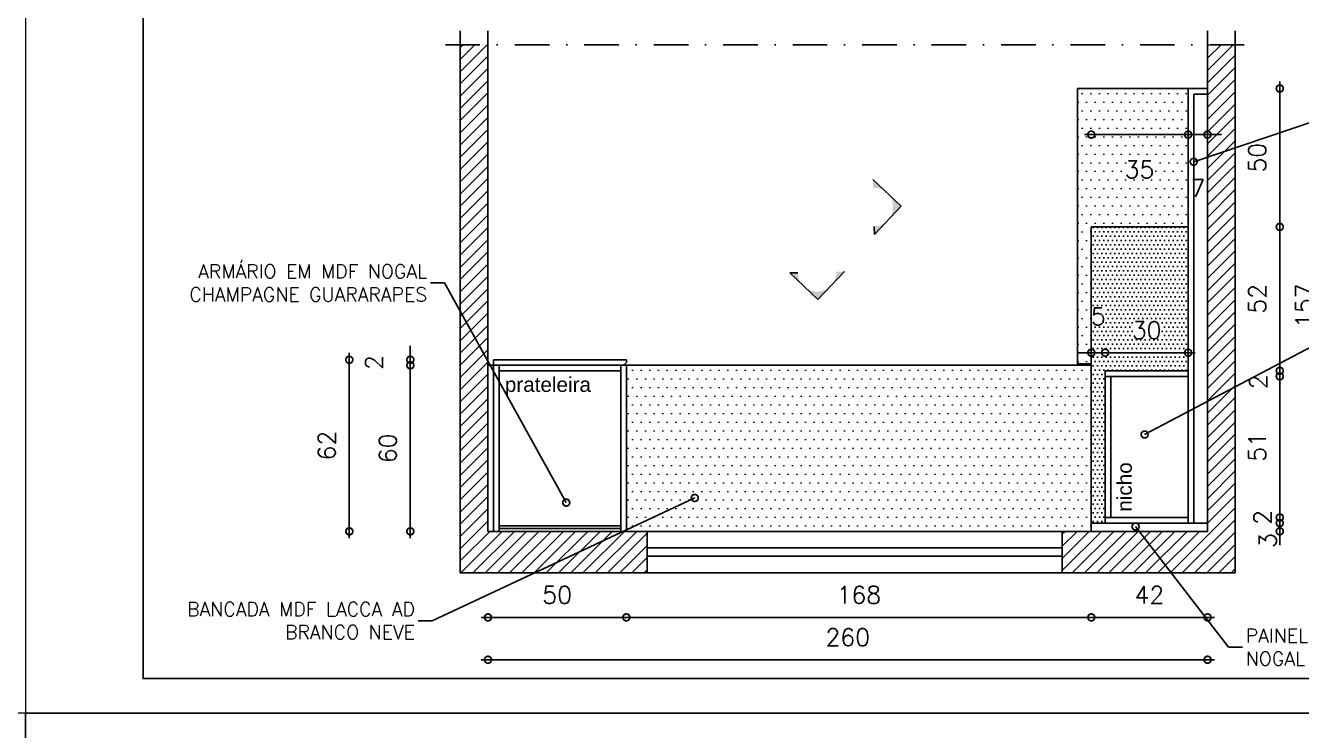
# Model space of a CAD drawing. Extents: x 126968 to 132038, y -1805 to 3860.
# Drawn here: x 129810.2 to 130271.3, y 288.5 to 543.2 of the extents above; entities that cross this region are included whole.
import ezdxf

# ---------------------------------------------------------------- set-up
doc = ezdxf.new("R2010")
doc.units = 0
doc.header["$MEASUREMENT"] = 0
doc.header["$PDMODE"] = 3
doc.linetypes.add('DASHDOT', pattern=[1, 0.5, -0.25, 0, -0.25])
doc.layers.get('0').update_dxf_attribs({"linetype": 'CONTINUOUS'})
doc.layers.get('Defpoints').update_dxf_attribs({"linetype": 'CONTINUOUS'})
for name, color, linetype, lineweight in [('COTA', 8, 'CONTINUOUS', 5), ('PENA 02', 2, 'CONTINUOUS', 9), ('PENA 03', 3, 'CONTINUOUS', 15), ('PENA 05', 5, 'CONTINUOUS', 25)]:
    doc.layers.add(name, color=color, linetype=linetype, lineweight=lineweight)
for name, color, linetype in [('PENA02', 2, 'CONTINUOUS'), ('PENA03', 3, 'CONTINUOUS'), ('PENA04', 4, 'CONTINUOUS'), ('PENA06', 6, 'CONTINUOUS')]:
    doc.layers.add(name, color=color, linetype=linetype)
doc.styles.add('Arial', font='arial.ttf', dxfattribs={"height": 0.3125})
doc.styles.get("Standard").update_dxf_attribs({"font": 'romans.shx'})
doc.dimstyles.new('cota 25-5', dxfattribs={"dimscale": 25, "dimtxt": 0.2, "dimasz": 0.2, "dimexe": 0.1, "dimexo": 0.1, "dimgap": 0.05, "dimtad": 1, "dimdec": 1, "dimlfac": 0.2, "dimrnd": 0.2, "dimzin": 12, "dimdsep": 46, "dimtxsty": 'Standard', "dimblk": 'DOTSMALL', "dimcen": 0.5, "dimdle": 0.1, "dimclrd": 1, "dimclre": 1, "dimclrt": 2, "dimadec": 0, "dimazin": 0, "dimtfac": 1, "dimtdec": 1, "dimtix": 1, "dimtmove": 2, "dimatfit": 3, "dimldrblk": 'DOTSMALL', "dimfxl": 1, "dimtvp": 0.5, "dimtolj": 1, "dimtzin": 0, "dimarcsym": 0})
doc.dimstyles.new('COTAS_1_25', dxfattribs={"dimscale": 25, "dimtxt": 0.25, "dimasz": 0.2, "dimexe": 0.1, "dimexo": 0.2, "dimgap": 0.2, "dimtad": 1, "dimdsep": 46, "dimtxsty": 'Standard', "dimblk1": 'DOTSMALL', "dimblk2": 'DOTSMALL', "dimsah": 1, "dimcen": 0.1, "dimdle": 0.1, "dimse1": 1, "dimse2": 1, "dimclrt": 2, "dimadec": 0, "dimazin": 0, "dimtfac": 1, "dimtmove": 2, "dimatfit": 3, "dimldrblk": 'DOTSMALL', "dimfxl": 1, "dimtolj": 1, "dimtzin": 0, "dimarcsym": 0})

# ---------------------------------------------------------------- blocks, each defined once
blk = doc.blocks.new('_DOTSMALL')
at = {"color": 0, "linetype": 'ByBlock', "const_width": 0.5}
blk.add_lwpolyline([(-0.0625, 0, 1), (0.0625, 0, 1)], format="xyb", close=True, dxfattribs=at)
blk = doc.blocks.new('*D132')
at = {"layer": 'COTA', "color": 0, "lineweight": -2, "transparency": 16777216}
for p, q in [((129949.28, 422.49), (129949.28, 427.49)), ((129949.28, 422.49), (129949.28, 420.49)), ((129949.28, 420.49), (129949.28, 415.49))]:
    blk.add_line(p, q, dxfattribs=at)
at = {"layer": 'Defpoints', "color": 0, "transparency": 16777216}
for p in [(129949.28, 420.49), (129979.35, 422.49), (129979.35, 420.49)]:
    blk.add_point(p, dxfattribs=at)
at = {"layer": 'COTA', "color": 0, "lineweight": -2, "transparency": 16777216, "xscale": 5, "yscale": 5, "zscale": 5}
for p, rotation in [((129949.28, 422.49), 270), ((129949.28, 420.49), 90)]:
    blk.add_blockref('_DOTSMALL', p, dxfattribs=dict(at, rotation=rotation))
at = {"layer": 'COTA', "color": 2, "transparency": 16777216, "insert": (129936.16, 421.49), "char_height": 6.25, "attachment_point": 5, "rotation": 90}
blk.add_mtext('\\A1;2', dxfattribs=at)
blk = doc.blocks.new('*D133')
at = {"layer": 'COTA', "color": 0, "lineweight": -2, "transparency": 16777216}
blk.add_line((129949.28, 422.99), (129949.28, 357.99), dxfattribs=at)
at = {"layer": 'Defpoints', "color": 0, "transparency": 16777216}
for p in [(129979.35, 420.49), (129949.28, 360.49), (129979.35, 360.49)]:
    blk.add_point(p, dxfattribs=at)
at = {"layer": 'COTA', "color": 0, "lineweight": -2, "transparency": 16777216, "xscale": 5, "yscale": 5, "zscale": 5}
for p, rotation in [((129949.28, 420.49), 90), ((129949.28, 360.49), 270)]:
    blk.add_blockref('_DOTSMALL', p, dxfattribs=dict(at, rotation=rotation))
at = {"layer": 'COTA', "color": 2, "transparency": 16777216, "insert": (129941.16, 390.49), "char_height": 6.25, "attachment_point": 5, "rotation": 90}
blk.add_mtext('\\A1;60', dxfattribs=at)
blk = doc.blocks.new('*D134')
at = {"layer": 'COTA', "color": 0, "lineweight": -2, "transparency": 16777216}
blk.add_line((129927.24, 424.99), (129927.24, 357.99), dxfattribs=at)
at = {"layer": 'Defpoints', "color": 0, "transparency": 16777216}
for p in [(129979.35, 422.49), (129927.24, 360.49), (129979.35, 360.49)]:
    blk.add_point(p, dxfattribs=at)
at = {"layer": 'COTA', "color": 0, "lineweight": -2, "transparency": 16777216, "xscale": 5, "yscale": 5, "zscale": 5}
for p, rotation in [((129927.24, 422.49), 90), ((129927.24, 360.49), 270)]:
    blk.add_blockref('_DOTSMALL', p, dxfattribs=dict(at, rotation=rotation))
at = {"layer": 'COTA', "color": 2, "transparency": 16777216, "insert": (129919.12, 391.49), "char_height": 6.25, "attachment_point": 5, "rotation": 90}
blk.add_mtext('\\A1;62', dxfattribs=at)
blk = doc.blocks.new('*D151')
at = {"layer": 'COTA', "color": 0, "lineweight": -2, "transparency": 16777216}
for p, q in [((130230.35, 503.84), (130225.35, 503.84)), ((130237.35, 503.84), (130230.35, 503.84)), ((130237.35, 503.84), (130242.35, 503.84))]:
    blk.add_line(p, q, dxfattribs=at)
at = {"layer": 'Defpoints', "color": 0, "transparency": 16777216}
for p in [(130230.35, 520.49), (130237.35, 520.49), (130230.35, 503.84)]:
    blk.add_point(p, dxfattribs=at)
at = {"layer": 'COTA', "color": 0, "lineweight": -2, "transparency": 16777216, "xscale": 5, "yscale": 5, "zscale": 5}
blk.add_blockref('_DOTSMALL', (130230.35, 503.84), dxfattribs=at)
at = {"layer": 'COTA', "color": 0, "lineweight": -2, "transparency": 16777216, "xscale": 5, "yscale": 5, "zscale": 5, "rotation": 180}
blk.add_blockref('_DOTSMALL', (130237.35, 503.84), dxfattribs=at)
at = {"layer": 'COTA', "color": 2, "transparency": 16777216, "insert": (130233.85, 484.47), "char_height": 6.25, "attachment_point": 5}
blk.add_mtext('\\A1;7', dxfattribs=at)
blk = doc.blocks.new('*D152')
at = {"layer": 'COTA', "color": 0, "lineweight": -2, "transparency": 16777216}
blk.add_line((130232.85, 503.84), (130192.85, 503.84), dxfattribs=at)
at = {"layer": 'Defpoints', "color": 0, "transparency": 16777216}
for p in [(130195.35, 503.84), (130195.35, 470.49), (130230.35, 470.49)]:
    blk.add_point(p, dxfattribs=at)
at = {"layer": 'COTA', "color": 0, "lineweight": -2, "transparency": 16777216, "xscale": 5, "yscale": 5, "zscale": 5, "rotation": 180}
blk.add_blockref('_DOTSMALL', (130195.35, 503.84), dxfattribs=at)
at = {"layer": 'COTA', "color": 0, "lineweight": -2, "transparency": 16777216, "xscale": 5, "yscale": 5, "zscale": 5}
blk.add_blockref('_DOTSMALL', (130230.35, 503.84), dxfattribs=at)
at = {"layer": 'COTA', "color": 2, "transparency": 16777216, "insert": (130212.78, 491.25), "char_height": 6.25, "attachment_point": 5}
blk.add_mtext('\\A1;35', dxfattribs=at)
blk = doc.blocks.new('*D153')
at = {"layer": 'COTA', "color": 0, "lineweight": -2, "transparency": 16777216}
blk.add_line((130263.45, 522.99), (130263.45, 467.99), dxfattribs=at)
at = {"layer": 'Defpoints', "color": 0, "transparency": 16777216}
for p in [(130230.35, 520.49), (130230.35, 470.49), (130263.45, 470.49)]:
    blk.add_point(p, dxfattribs=at)
at = {"layer": 'COTA', "color": 0, "lineweight": -2, "transparency": 16777216, "xscale": 5, "yscale": 5, "zscale": 5}
for p, rotation in [((130263.45, 520.49), 90), ((130263.45, 470.49), 270)]:
    blk.add_blockref('_DOTSMALL', p, dxfattribs=dict(at, rotation=rotation))
at = {"layer": 'COTA', "color": 2, "transparency": 16777216, "insert": (130255.33, 495.49), "char_height": 6.25, "attachment_point": 5, "rotation": 90}
blk.add_mtext('\\A1;50', dxfattribs=at)
blk = doc.blocks.new('*D154')
at = {"layer": 'COTA', "color": 0, "lineweight": -2, "transparency": 16777216}
blk.add_line((130263.45, 472.99), (130263.45, 415.99), dxfattribs=at)
at = {"layer": 'Defpoints', "color": 0, "transparency": 16777216}
for p in [(130230.35, 470.49), (130230.35, 418.49), (130263.45, 418.49)]:
    blk.add_point(p, dxfattribs=at)
at = {"layer": 'COTA', "color": 0, "lineweight": -2, "transparency": 16777216, "xscale": 5, "yscale": 5, "zscale": 5}
for p, rotation in [((130263.45, 470.49), 90), ((130263.45, 418.49), 270)]:
    blk.add_blockref('_DOTSMALL', p, dxfattribs=dict(at, rotation=rotation))
at = {"layer": 'COTA', "color": 2, "transparency": 16777216, "insert": (130255.33, 444.49), "char_height": 6.25, "attachment_point": 5, "rotation": 90}
blk.add_mtext('\\A1;52', dxfattribs=at)
blk = doc.blocks.new('*D155')
at = {"layer": 'COTA', "color": 0, "lineweight": -2, "transparency": 16777216}
for p, q in [((130263.45, 418.49), (130263.45, 423.49)), ((130263.45, 418.49), (130263.45, 416.49)), ((130263.45, 416.49), (130263.45, 411.49))]:
    blk.add_line(p, q, dxfattribs=at)
at = {"layer": 'Defpoints', "color": 0, "transparency": 16777216}
for p in [(130230.35, 418.49), (130230.35, 416.49), (130263.45, 416.49)]:
    blk.add_point(p, dxfattribs=at)
at = {"layer": 'COTA', "color": 0, "lineweight": -2, "transparency": 16777216, "xscale": 5, "yscale": 5, "zscale": 5}
for p, rotation in [((130263.45, 418.49), 270), ((130263.45, 416.49), 90)]:
    blk.add_blockref('_DOTSMALL', p, dxfattribs=dict(at, rotation=rotation))
at = {"layer": 'COTA', "color": 2, "transparency": 16777216, "insert": (130255.67, 414.52), "char_height": 6.25, "attachment_point": 5, "rotation": 90}
blk.add_mtext('\\A1;2', dxfattribs=at)
blk = doc.blocks.new('*D156')
at = {"layer": 'COTA', "color": 0, "lineweight": -2, "transparency": 16777216}
blk.add_line((130263.45, 418.99), (130263.45, 362.99), dxfattribs=at)
at = {"layer": 'Defpoints', "color": 0, "transparency": 16777216}
for p in [(130230.35, 416.49), (130230.35, 365.49), (130263.45, 365.49)]:
    blk.add_point(p, dxfattribs=at)
at = {"layer": 'COTA', "color": 0, "lineweight": -2, "transparency": 16777216, "xscale": 5, "yscale": 5, "zscale": 5}
for p, rotation in [((130263.45, 416.49), 90), ((130263.45, 365.49), 270)]:
    blk.add_blockref('_DOTSMALL', p, dxfattribs=dict(at, rotation=rotation))
at = {"layer": 'COTA', "color": 2, "transparency": 16777216, "insert": (130255.33, 390.99), "char_height": 6.25, "attachment_point": 5, "rotation": 90}
blk.add_mtext('\\A1;51', dxfattribs=at)
blk = doc.blocks.new('*D157')
at = {"layer": 'COTA', "color": 0, "lineweight": -2, "transparency": 16777216}
for p, q in [((130263.45, 365.49), (130263.45, 370.49)), ((130263.45, 365.49), (130263.45, 363.49)), ((130263.45, 363.49), (130263.45, 358.49))]:
    blk.add_line(p, q, dxfattribs=at)
at = {"layer": 'Defpoints', "color": 0, "transparency": 16777216}
for p in [(130230.35, 365.49), (130230.35, 363.49), (130263.45, 363.49)]:
    blk.add_point(p, dxfattribs=at)
at = {"layer": 'COTA', "color": 0, "lineweight": -2, "transparency": 16777216, "xscale": 5, "yscale": 5, "zscale": 5}
for p, rotation in [((130263.45, 365.49), 270), ((130263.45, 363.49), 90)]:
    blk.add_blockref('_DOTSMALL', p, dxfattribs=dict(at, rotation=rotation))
at = {"layer": 'COTA', "color": 2, "transparency": 16777216, "insert": (130257.16, 365.53), "char_height": 6.25, "attachment_point": 5, "rotation": 90}
blk.add_mtext('\\A1;2', dxfattribs=at)
blk = doc.blocks.new('*D158')
at = {"layer": 'COTA', "color": 0, "lineweight": -2, "transparency": 16777216}
for p, q in [((130263.45, 363.49), (130263.45, 368.49)), ((130263.45, 363.49), (130263.45, 360.49)), ((130263.45, 360.49), (130263.45, 355.49))]:
    blk.add_line(p, q, dxfattribs=at)
at = {"layer": 'Defpoints', "color": 0, "transparency": 16777216}
for p in [(130230.35, 363.49), (130237.35, 360.49), (130263.45, 360.49)]:
    blk.add_point(p, dxfattribs=at)
at = {"layer": 'COTA', "color": 0, "lineweight": -2, "transparency": 16777216, "xscale": 5, "yscale": 5, "zscale": 5}
for p, rotation in [((130263.45, 363.49), 270), ((130263.45, 360.49), 90)]:
    blk.add_blockref('_DOTSMALL', p, dxfattribs=dict(at, rotation=rotation))
at = {"layer": 'COTA', "color": 2, "transparency": 16777216, "insert": (130259.08, 357.18), "char_height": 6.25, "attachment_point": 5, "rotation": 90}
blk.add_mtext('\\A1;3', dxfattribs=at)
blk = doc.blocks.new('*D159')
at = {"layer": 'COTA', "color": 0, "lineweight": -2, "transparency": 16777216}
blk.add_line((130280.4, 522.99), (130280.4, 360.99), dxfattribs=at)
at = {"layer": 'Defpoints', "color": 0, "transparency": 16777216}
for p in [(130237.35, 520.49), (130237.35, 363.49), (130280.4, 363.49)]:
    blk.add_point(p, dxfattribs=at)
at = {"layer": 'COTA', "color": 0, "lineweight": -2, "transparency": 16777216, "xscale": 5, "yscale": 5, "zscale": 5}
for p, rotation in [((130280.4, 520.49), 90), ((130280.4, 363.49), 270)]:
    blk.add_blockref('_DOTSMALL', p, dxfattribs=dict(at, rotation=rotation))
at = {"layer": 'COTA', "color": 2, "transparency": 16777216, "insert": (130272.27, 441.99), "char_height": 6.25, "attachment_point": 5, "rotation": 90}
blk.add_mtext('\\A1;157', dxfattribs=at)
blk = doc.blocks.new('*D160')
at = {"layer": 'COTA', "color": 0, "lineweight": -2, "transparency": 16777216}
for p, q in [((130280.4, 363.49), (130280.4, 368.49)), ((130280.4, 363.49), (130280.4, 360.49)), ((130280.4, 360.49), (130280.4, 355.49))]:
    blk.add_line(p, q, dxfattribs=at)
at = {"layer": 'Defpoints', "color": 0, "transparency": 16777216}
for p in [(130237.35, 363.49), (130237.35, 360.49), (130280.4, 360.49)]:
    blk.add_point(p, dxfattribs=at)
at = {"layer": 'COTA', "color": 0, "lineweight": -2, "transparency": 16777216, "xscale": 5, "yscale": 5, "zscale": 5}
for p, rotation in [((130280.4, 363.49), 270), ((130280.4, 360.49), 90)]:
    blk.add_blockref('_DOTSMALL', p, dxfattribs=dict(at, rotation=rotation))
at = {"layer": 'COTA', "color": 2, "transparency": 16777216, "insert": (130299.77, 361.99), "char_height": 6.25, "attachment_point": 5, "rotation": 90}
blk.add_mtext('\\A1;3', dxfattribs=at)
blk = doc.blocks.new('*D161')
at = {"layer": 'COTA', "color": 0, "lineweight": -2, "transparency": 16777216}
blk.add_line((130239.85, 329.41), (130192.85, 329.41), dxfattribs=at)
at = {"layer": 'Defpoints', "color": 0, "transparency": 16777216}
for p in [(130195.35, 360.49), (130237.35, 360.49), (130195.35, 329.41)]:
    blk.add_point(p, dxfattribs=at)
at = {"layer": 'COTA', "color": 0, "lineweight": -2, "transparency": 16777216, "xscale": 5, "yscale": 5, "zscale": 5, "rotation": 180}
blk.add_blockref('_DOTSMALL', (130195.35, 329.41), dxfattribs=at)
at = {"layer": 'COTA', "color": 0, "lineweight": -2, "transparency": 16777216, "xscale": 5, "yscale": 5, "zscale": 5}
blk.add_blockref('_DOTSMALL', (130237.35, 329.41), dxfattribs=at)
at = {"layer": 'COTA', "color": 2, "transparency": 16777216, "insert": (130216.35, 337.54), "char_height": 6.25, "attachment_point": 5}
blk.add_mtext('\\A1;42', dxfattribs=at)
blk = doc.blocks.new('*D162')
at = {"layer": 'COTA', "color": 0, "lineweight": -2, "transparency": 16777216}
blk.add_line((130197.85, 329.41), (130024.85, 329.41), dxfattribs=at)
at = {"layer": 'Defpoints', "color": 0, "transparency": 16777216}
for p in [(130027.35, 360.49), (130195.35, 360.49), (130027.35, 329.41)]:
    blk.add_point(p, dxfattribs=at)
at = {"layer": 'COTA', "color": 0, "lineweight": -2, "transparency": 16777216, "xscale": 5, "yscale": 5, "zscale": 5, "rotation": 180}
blk.add_blockref('_DOTSMALL', (130027.35, 329.41), dxfattribs=at)
at = {"layer": 'COTA', "color": 0, "lineweight": -2, "transparency": 16777216, "xscale": 5, "yscale": 5, "zscale": 5}
blk.add_blockref('_DOTSMALL', (130195.35, 329.41), dxfattribs=at)
at = {"layer": 'COTA', "color": 2, "transparency": 16777216, "insert": (130111.35, 337.54), "char_height": 6.25, "attachment_point": 5}
blk.add_mtext('\\A1;168', dxfattribs=at)
blk = doc.blocks.new('*D163')
at = {"layer": 'COTA', "color": 0, "lineweight": -2, "transparency": 16777216}
blk.add_line((130029.85, 329.41), (129974.85, 329.41), dxfattribs=at)
at = {"layer": 'Defpoints', "color": 0, "transparency": 16777216}
for p in [(129977.35, 360.49), (130027.35, 360.49), (129977.35, 329.41)]:
    blk.add_point(p, dxfattribs=at)
at = {"layer": 'COTA', "color": 0, "lineweight": -2, "transparency": 16777216, "xscale": 5, "yscale": 5, "zscale": 5, "rotation": 180}
blk.add_blockref('_DOTSMALL', (129977.35, 329.41), dxfattribs=at)
at = {"layer": 'COTA', "color": 0, "lineweight": -2, "transparency": 16777216, "xscale": 5, "yscale": 5, "zscale": 5}
blk.add_blockref('_DOTSMALL', (130027.35, 329.41), dxfattribs=at)
at = {"layer": 'COTA', "color": 2, "transparency": 16777216, "insert": (130002.35, 337.54), "char_height": 6.25, "attachment_point": 5}
blk.add_mtext('\\A1;50', dxfattribs=at)
blk = doc.blocks.new('*D164')
at = {"layer": 'COTA', "color": 0, "lineweight": -2, "transparency": 16777216}
blk.add_line((129974.85, 314.1), (130239.85, 314.1), dxfattribs=at)
at = {"layer": 'Defpoints', "color": 0, "transparency": 16777216}
for p in [(129977.35, 360.49), (130237.35, 360.49), (130237.35, 314.1)]:
    blk.add_point(p, dxfattribs=at)
at = {"layer": 'COTA', "color": 0, "lineweight": -2, "transparency": 16777216, "xscale": 5, "yscale": 5, "zscale": 5, "rotation": 180}
blk.add_blockref('_DOTSMALL', (129977.35, 314.1), dxfattribs=at)
at = {"layer": 'COTA', "color": 0, "lineweight": -2, "transparency": 16777216, "xscale": 5, "yscale": 5, "zscale": 5}
blk.add_blockref('_DOTSMALL', (130237.35, 314.1), dxfattribs=at)
at = {"layer": 'COTA', "color": 2, "transparency": 16777216, "insert": (130107.35, 322.23), "char_height": 6.25, "attachment_point": 5}
blk.add_mtext('\\A1;260', dxfattribs=at)
blk = doc.blocks.new('*D165')
at = {"layer": 'COTA', "color": 0, "lineweight": -2, "transparency": 16777216}
blk.add_line((130232.85, 425.04), (130197.85, 425.04), dxfattribs=at)
at = {"layer": 'Defpoints', "color": 0, "transparency": 16777216}
for p in [(130200.35, 425.04), (130200.35, 418.49), (130230.35, 418.49)]:
    blk.add_point(p, dxfattribs=at)
at = {"layer": 'COTA', "color": 0, "lineweight": -2, "transparency": 16777216, "xscale": 5, "yscale": 5, "zscale": 5, "rotation": 180}
blk.add_blockref('_DOTSMALL', (130200.35, 425.04), dxfattribs=at)
at = {"layer": 'COTA', "color": 0, "lineweight": -2, "transparency": 16777216, "xscale": 5, "yscale": 5, "zscale": 5}
blk.add_blockref('_DOTSMALL', (130230.35, 425.04), dxfattribs=at)
at = {"layer": 'COTA', "color": 2, "transparency": 16777216, "insert": (130215.35, 433.16), "char_height": 6.25, "attachment_point": 5}
blk.add_mtext('\\A1;30', dxfattribs=at)
blk = doc.blocks.new('*D166')
at = {"layer": 'COTA', "color": 0, "lineweight": -2, "transparency": 16777216}
for p, q in [((130195.35, 425.04), (130190.35, 425.04)), ((130200.35, 425.04), (130195.35, 425.04)), ((130200.35, 425.04), (130205.35, 425.04))]:
    blk.add_line(p, q, dxfattribs=at)
at = {"layer": 'Defpoints', "color": 0, "transparency": 16777216}
for p in [(130195.35, 425.04), (130195.35, 420.49), (130200.35, 418.49)]:
    blk.add_point(p, dxfattribs=at)
at = {"layer": 'COTA', "color": 0, "lineweight": -2, "transparency": 16777216, "xscale": 5, "yscale": 5, "zscale": 5}
blk.add_blockref('_DOTSMALL', (130195.35, 425.04), dxfattribs=at)
at = {"layer": 'COTA', "color": 0, "lineweight": -2, "transparency": 16777216, "xscale": 5, "yscale": 5, "zscale": 5, "rotation": 180}
blk.add_blockref('_DOTSMALL', (130200.35, 425.04), dxfattribs=at)
at = {"layer": 'COTA', "color": 2, "transparency": 16777216, "insert": (130197.85, 438.16), "char_height": 6.25, "attachment_point": 5}
blk.add_mtext('\\A1;5', dxfattribs=at)

msp = doc.modelspace()

# ---------------------------------------------------------------- hatches: boundary and pattern name
h = msp.add_hatch(color=256)
h.paths.add_polyline_path([(130121.811, 472.856, 0.1916668), (130123.725, 477.665, 0.2061781), (130121.535, 482.751), (130126.621, 477.942)])
h.paths.add_polyline_path([(130121.535, 482.751, 0.1989124), (130116.53, 484.663), (130116.449, 487.561)])
h.paths.add_polyline_path([(130117.002, 467.77), (130116.921, 470.668, 0.1989124), (130121.811, 472.856)])
h = msp.add_hatch(color=256)
h.paths.add_polyline_path([(130091.474, 449.033, 0.1916668), (130096.283, 447.119, 0.2061781), (130101.369, 449.31), (130096.56, 444.224)])
h.paths.add_polyline_path([(130101.369, 449.31, 0.1989124), (130103.281, 454.315), (130106.179, 454.396)])
h.paths.add_polyline_path([(130086.388, 453.843), (130089.286, 453.924, 0.1989124), (130091.474, 449.033)])
at = {"layer": 'PENA 02', "linetype": 'Continuous'}
h = msp.add_hatch(dxfattribs=at)
h.set_pattern_fill('DOTS', color=256, scale=50)
h.set_pattern_definition([(0, (89948.3493, -5675.0578), (1.5625, 3.125), [0, -3.125])])
h.paths.add_polyline_path([(130195.35, 420.491), (130027.35, 420.491), (130027.35, 360.491), (130034.85, 360.491), (130184.85, 360.491), (130195.35, 360.491), (130195.35, 363.491)])
h.paths.add_polyline_path([(130230.35, 520.491), (130190.35, 520.491), (130190.35, 420.991), (130195.35, 420.991), (130195.35, 470.491), (130230.35, 470.491)])
h.paths.add_polyline_path([(130206.162, 486.565), (130219.406, 486.565), (130219.406, 495.94), (130206.162, 495.94)], flags=24)
at = {"layer": 'PENA03', "linetype": 'Continuous'}
h = msp.add_hatch(dxfattribs=at)
h.set_pattern_fill('DOTS', color=256, scale=25)
h.set_pattern_definition([(0, (89948.3493, -5675.0578), (0.78125, 1.5625), [0, -1.5625])])
h.paths.add_polyline_path([(130230.35, 470.491), (130195.35, 470.491), (130195.35, 363.491), (130200.35, 363.491), (130200.35, 418.491), (130230.35, 418.491)])
h.paths.add_polyline_path([(130208.728, 428.474), (130221.972, 428.474), (130221.972, 437.849), (130208.728, 437.849)], flags=24)
h.paths.add_polyline_path([(130194.204, 433.474), (130201.496, 433.474), (130201.496, 442.849), (130194.204, 442.849)], flags=9)
at = {"layer": 'PENA06'}
h = msp.add_hatch(dxfattribs=at)
h.set_pattern_fill('ANSI31', color=256, scale=25)
h.set_pattern_definition([(45, (89948.3493, -5675.0578), (-2.2097087, 2.2097087), [])])
h.paths.add_polyline_path([(129504.85, 775.35), (129494.85, 775.35), (129494.85, 599.561), (129442.35, 599.561), (129442.35, 584.561), (129504.85, 584.561)])
h.paths.add_polyline_path([(129292.35, 599.561), (129234.85, 599.561), (129234.85, 775.35), (129224.85, 775.35), (129224.85, 584.561), (129292.35, 584.561)])
h.paths.add_polyline_path([(129234.85, 536.28), (129224.85, 536.28), (129224.85, 345.491), (129292.35, 345.491), (129292.35, 360.491), (129234.85, 360.491)])
h.paths.add_polyline_path([(129504.85, 536.28), (129494.85, 536.28), (129494.85, 360.491), (129442.35, 360.491), (129442.35, 345.491), (129504.85, 345.491)])
h.paths.add_polyline_path([(130034.85, 360.491), (129977.35, 360.491), (129977.35, 536.28), (129967.35, 536.28), (129967.35, 345.491), (130034.85, 345.491)])
h.paths.add_polyline_path([(130247.35, 757.93), (130237.35, 757.93), (130237.35, 582.141), (130184.85, 582.141), (130184.85, 567.141), (130247.35, 567.141)])
h.paths.add_polyline_path([(130247.35, 536.28), (130237.35, 536.28), (130237.35, 360.491), (130184.85, 360.491), (130184.85, 345.491), (130247.35, 345.491)])
h.paths.add_polyline_path([(129977.35, 757.93), (129967.35, 757.93), (129967.35, 567.141), (130034.85, 567.141), (130034.85, 582.141), (129977.35, 582.141)])
h.paths.add_polyline_path([(129487.704, 579.873), (129494.996, 579.873), (129494.996, 589.248), (129487.704, 589.248)], flags=9)
h.paths.add_polyline_path([(129253.228, 577.442), (129266.472, 577.442), (129266.472, 586.817), (129253.228, 586.817)], flags=9)
h.paths.add_polyline_path([(130215.348, 579.995), (130215.348, 587.287), (130205.973, 587.287), (130205.973, 579.995)], flags=24)
h.paths.add_polyline_path([(130211.391, 366.237), (130211.391, 386.795), (130203.299, 386.795), (130203.299, 366.237)], flags=25)

# ---------------------------------------------------------------- linework, layer by layer
at = {"linetype": 'DASHDOT', "ltscale": 25}
msp.add_line((129961.947, 536.28), (130254.869, 536.28), dxfattribs=at)
for p, q in [((130116.449, 487.561), (130126.621, 477.942)), ((130117.002, 467.77), (130126.621, 477.942)), ((130116.921, 470.668), (130117.002, 467.77)), ((130089.286, 453.924), (130086.388, 453.843)), ((130086.388, 453.843), (130096.56, 444.224)), ((130106.179, 454.396), (130096.56, 444.224))]:
    msp.add_line(p, q)
at = {"layer": 'PENA 03'}
for points in [[(129810.243, 294.797), (130552.743, 294.797), (130552.743, 819.797), (129810.243, 819.797)], [(129067.743, -230.203), (129810.243, -230.203), (129810.243, 294.797), (129067.743, 294.797)], [(129810.243, -230.203), (130552.743, -230.203), (130552.743, 294.797), (129810.243, 294.797)]]:
    msp.add_lwpolyline(points, close=True, dxfattribs=at)
at = {"layer": 'PENA 05'}
msp.add_lwpolyline([(129852.743, 807.297), (130540.243, 807.297), (130540.243, 307.297), (129852.743, 307.297)], close=True, dxfattribs=at)
at = {"layer": 'PENA02', "linetype": 'Continuous'}
for p, q in [((130184.85, 360.491), (130034.85, 360.491)), ((130034.85, 345.491), (130184.85, 345.491))]:
    msp.add_line(p, q, dxfattribs=at)
at = {"layer": 'PENA03', "linetype": 'Continuous'}
for p, q in [((130190.35, 520.491), (130190.35, 420.491)), ((130230.35, 520.491), (130190.35, 520.491)), ((130027.35, 420.491), (130195.35, 420.491)), ((130190.35, 420.991), (130195.35, 420.991)), ((130195.35, 420.491), (130190.35, 420.491)), ((130025.35, 418.491), (129981.35, 418.491)), ((130184.85, 354.491), (130034.85, 354.491)), ((130184.85, 351.491), (130034.85, 351.491))]:
    msp.add_line(p, q, dxfattribs=at)
at = {"layer": 'PENA04'}
for p, q in [((130230.35, 520.491), (130230.35, 363.491)), ((130230.35, 520.491), (130237.35, 520.491)), ((130232.35, 518.491), (130232.35, 363.491)), ((130232.35, 518.491), (130237.35, 518.491)), ((130195.35, 470.491), (130195.35, 363.491)), ((130195.35, 470.491), (130230.35, 470.491)), ((130027.35, 420.491), (129977.35, 420.491)), ((129979.35, 422.491), (129979.35, 360.491)), ((130027.35, 422.491), (129979.35, 422.491)), ((129981.35, 420.491), (129981.35, 360.491)), ((130025.35, 420.491), (130025.35, 360.491)), ((130027.35, 421.491), (130026.35, 420.491)), ((130027.35, 422.491), (130027.35, 421.491)), ((130027.35, 420.491), (130027.35, 360.491)), ((130200.35, 418.491), (130200.35, 363.491)), ((130200.35, 418.491), (130230.35, 418.491)), ((130200.35, 416.491), (130230.35, 416.491)), ((130202.35, 416.491), (130202.35, 365.491)), ((130200.35, 365.491), (130230.35, 365.491)), ((129981.35, 362.491), (130025.35, 362.491)), ((129981.35, 361.491), (130025.35, 361.491)), ((130195.35, 363.491), (130195.35, 360.491)), ((130195.35, 363.491), (130237.35, 363.491))]:
    msp.add_line(p, q, dxfattribs=at)
at = {"layer": 'PENA06'}
for p, q in [((129967.35, 541.29), (129967.35, 345.491)), ((129977.35, 541.29), (129977.35, 360.491)), ((130237.35, 541.29), (130237.35, 360.491)), ((130247.35, 541.29), (130247.35, 345.491)), ((129977.35, 360.491), (130034.85, 360.491)), ((130184.85, 360.491), (130237.35, 360.491)), ((130034.85, 345.491), (129967.35, 345.491)), ((130184.85, 345.491), (130247.35, 345.491))]:
    msp.add_line(p, q, dxfattribs=at)
at = {"layer": 'PENA06', "linetype": 'Continuous'}
for p, q in [((130034.85, 345.491), (130034.85, 360.491)), ((130184.85, 345.491), (130184.85, 360.491))]:
    msp.add_line(p, q, dxfattribs=at)

# ---------------------------------------------------------------- texts
at = {"color": 2, "ltscale": 2, "char_height": 5}
for s, insert, attachment_point in [('ARMÁRIO EM MDF NOGAL\\PCHAMPAGNE GUARARAPES', (129955.365, 450.249), 6), ('BANCADA MDF LACCA AD\\PBRANCO NEVE', (129950.929, 328.221), 6), ('PAINEL LATERAL EM MDF\\PNOGAL CHAMPAGNE ', (130251.168, 318.647), 4)]:
    msp.add_mtext(s, dxfattribs=dict(at, insert=insert, attachment_point=attachment_point))
at = {"layer": 'PENA02', "color": 2, "style": 'Arial'}
msp.add_text('prateleira', height=5.3438, dxfattribs=at).set_placement((129983.445, 410.871))
msp.add_text('nicho', height=5.3438, rotation=90, dxfattribs=at).set_placement((130209.97, 367.585))

# ---------------------------------------------------------------- dimensions: what is measured, and where the dimension line sits
at = {"layer": 'COTA'}
for base, p1, p2, picture, middle in [((130263.455, 470.491), (130230.35, 520.491), (130230.35, 470.491), '*D153', (130255.33, 495.491)), ((130280.396, 363.491), (130237.35, 520.491), (130237.35, 363.491), '*D159', (130272.271, 441.991)), ((130263.455, 418.491), (130230.35, 470.491), (130230.35, 418.491), '*D154', (130255.33, 444.491)), ((129927.244, 360.491), (129979.35, 422.491), (129979.35, 360.491), '*D134', (129919.119, 391.491)), ((129949.282, 420.491), (129979.35, 422.491), (129979.35, 420.491), '*D132', (129936.157, 421.491)), ((129949.282, 360.491), (129979.35, 420.491), (129979.35, 360.491), '*D133', (129941.157, 390.491)), ((130263.455, 365.491), (130230.35, 416.491), (130230.35, 365.491), '*D156', (130255.33, 390.991)), ((130280.396, 360.491), (130237.35, 363.491), (130237.35, 360.491), '*D160', (130299.771, 361.991))]:
    dim = msp.add_linear_dim(base=base, p1=p1, p2=p2, angle=90, dimstyle='COTAS_1_25', dxfattribs=at)
    dim.commit()
    dim.dimension.update_dxf_attribs({"geometry": picture, "text_midpoint": middle})
for base, p1, p2, picture, middle in [((130230.35, 503.841), (130237.35, 520.491), (130230.35, 520.491), '*D151', (130233.85, 484.466)), ((130195.35, 425.037), (130200.35, 418.491), (130195.35, 420.491), '*D166', (130197.85, 438.162)), ((130200.35, 425.037), (130230.35, 418.491), (130200.35, 418.491), '*D165', (130215.35, 433.162)), ((129977.35, 329.412), (130027.35, 360.491), (129977.35, 360.491), '*D163', (130002.35, 337.537)), ((130237.35, 314.101), (129977.35, 360.491), (130237.35, 360.491), '*D164', (130107.35, 322.226)), ((130027.35, 329.412), (130195.35, 360.491), (130027.35, 360.491), '*D162', (130111.35, 337.537)), ((130195.35, 329.412), (130237.35, 360.491), (130195.35, 360.491), '*D161', (130216.35, 337.537))]:
    dim = msp.add_linear_dim(base=base, p1=p1, p2=p2, dimstyle='COTAS_1_25', dxfattribs=at)
    dim.commit()
    dim.dimension.update_dxf_attribs({"geometry": picture, "text_midpoint": middle})
dim = msp.add_linear_dim(base=(130195.35, 503.841), p1=(130230.35, 470.491), p2=(130195.35, 470.491), dimstyle='COTAS_1_25', dxfattribs=at)
dim.commit()
dim.dimension.update_dxf_attribs({"geometry": '*D152', "text_midpoint": (130212.784, 491.252), "dimtype": 160})
for base, p1, p2, picture, middle in [((130263.455, 416.491), (130230.35, 418.491), (130230.35, 416.491), '*D155', (130255.667, 414.522)), ((130263.455, 363.491), (130230.35, 365.491), (130230.35, 363.491), '*D157', (130257.162, 365.534)), ((130263.455, 360.491), (130230.35, 363.491), (130237.35, 360.491), '*D158', (130259.081, 357.178))]:
    dim = msp.add_linear_dim(base=base, p1=p1, p2=p2, angle=90, dimstyle='COTAS_1_25', dxfattribs=at)
    dim.commit()
    dim.dimension.update_dxf_attribs({"geometry": picture, "text_midpoint": middle, "dimtype": 160})

# ---------------------------------------------------------------- leaders
at = {"ltscale": 2, "annotation_type": 0, "has_hookline": 1}
for points, hookline_direction, text_width in [([(130232.35, 494.028), (130276.611, 508.949), (130281.611, 508.949)], 0, 95.238), ([(130005.623, 370.88), (129961.615, 450.249), (129956.615, 450.249)], 1, 95.238), ([(130214.61, 395.479), (130279.894, 429.847), (130284.894, 429.847)], 0, 113.81), ([(130052.062, 372.56), (129957.179, 328.221), (129952.179, 328.221)], 1, 93.333), ([(130211.347, 362.22), (130244.918, 318.647), (130249.918, 318.647)], 0, 94.048)]:
    msp.add_leader(points, dimstyle='cota 25-5', override={"dimgap": 0.05, "dimtad": 0}, dxfattribs=dict(at, hookline_direction=hookline_direction, text_width=text_width))

doc.saveas('drawing.dxf')
